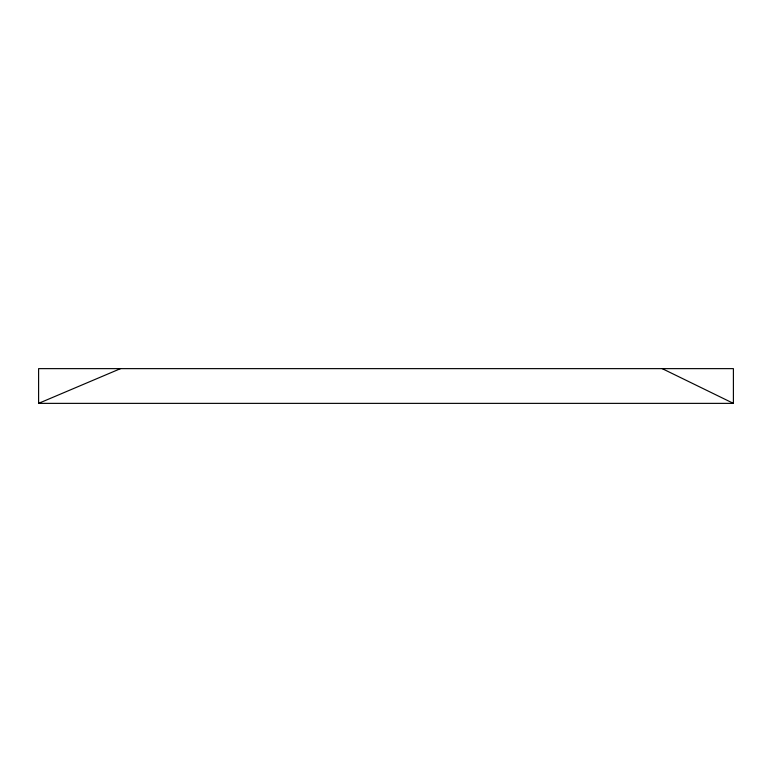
<?xml version="1.0" encoding="UTF-8"?>
<svg xmlns="http://www.w3.org/2000/svg" width="772" height="772" viewBox="0 0 772 772"><rect width="100%" height="100%" fill="white"/><g stroke="black" fill="none" stroke-linecap="round" stroke-linejoin="round"><path stroke-width="1.16" d="M120.538 368.63L38.6 403.37L38.6 368.63L733.4 368.63L733.4 403.37L38.6 403.37L40.819 402.434M662.193 368.63L733.4 403.37"/></g></svg>
